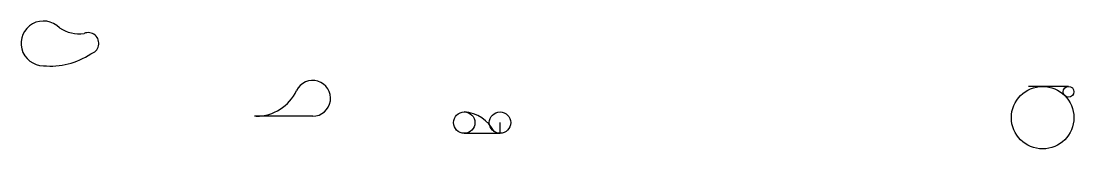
# Model space of a CAD drawing. Header units: millimetres. Extents: x 2029 to 3207, y 1702 to 1845.
import ezdxf

# ---------------------------------------------------------------- set-up
doc = ezdxf.new("R2010")
doc.units = ezdxf.units.MM

msp = doc.modelspace()

# ---------------------------------------------------------------- linework, layer by layer
for p, q in [((3200.7, 1772.3), (3155.7, 1772.3)), ((2355.3, 1739), (2290.3, 1739)), ((2564.8, 1719.8), (2564.8, 1731.8)), ((2524.8, 1719.8), (2564.8, 1719.8))]:
    msp.add_line(p, q)
for centre, radius in [((3171.7, 1737.3), 35), ((3200.7, 1766.3), 6), ((2524.8, 1731.8), 12), ((2564.8, 1731.8), 12)]:
    msp.add_circle(centre, radius)
for centre, radius, start, end in [((2054.1, 1820.5), 25, 43.5184, 270), ((2094.1, 1871.2), 40, 236.8989, 277.8464), ((2104.1, 1820.5), 12, 284.1693, 112.363), ((2062.2, 1875.1), 80, 264.2168, 304.1218), ((2355.3, 1759), 20, 270, 154.6231), ((2292.1, 1789), 50, 270, 334.6231), ((2521.5, 1702.4), 41.5, 27.8224, 85.3807)]:
    msp.add_arc(centre, radius, start, end)

doc.saveas('drawing.dxf')
